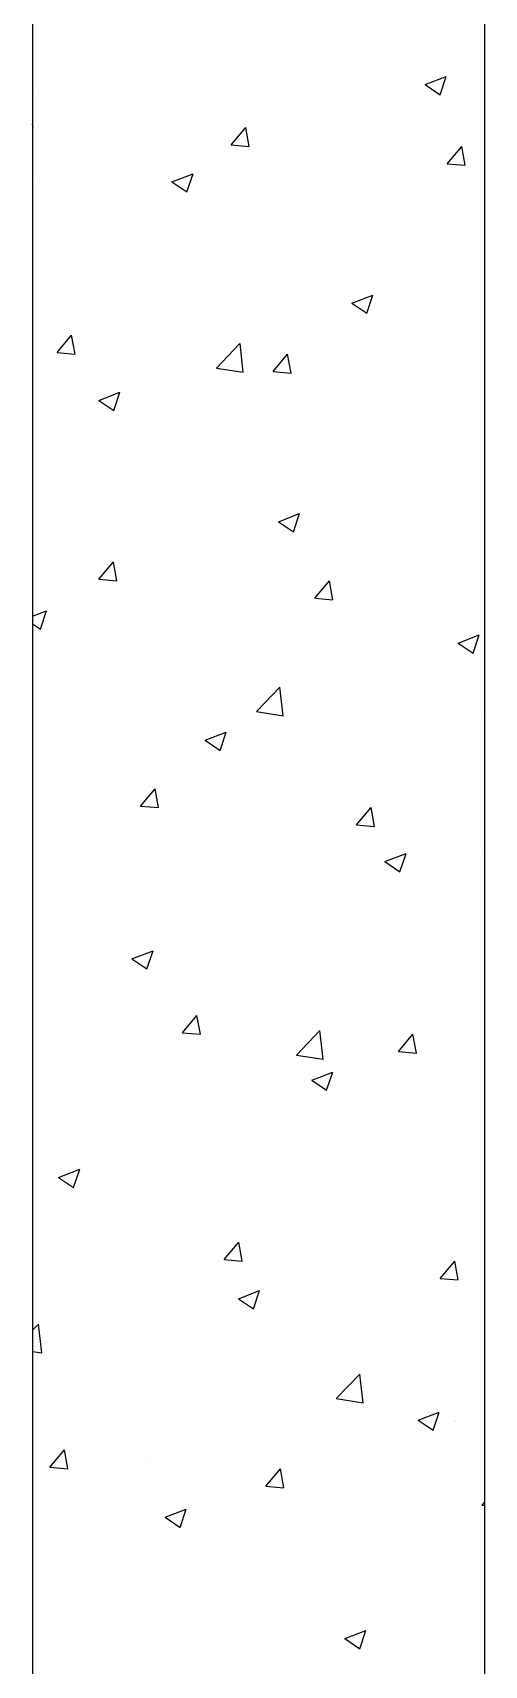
# Model space of a CAD drawing. Header units: millimetres. Extents: x 331487 to 517269, y 198509 to 399936.
# Drawn here: x 442729 to 442879, y 317495 to 318036 of the extents above; entities that cross this region are included whole.
import ezdxf

# ---------------------------------------------------------------- set-up
doc = ezdxf.new("R2010")
doc.units = ezdxf.units.MM
doc.header["$MEASUREMENT"] = 0
doc.layers.add('COLUMN', color=6, linetype='Continuous')

msp = doc.modelspace()

# ---------------------------------------------------------------- linework, layer by layer
at = {"layer": 'COLUMN'}
for p, q in [((442729.35, 319248.51), (442729.35, 316888.73)), ((442879.35, 319248.51), (442879.35, 316888.73))]:
    msp.add_line(p, q, dxfattribs=at)
at = {"layer": 'COLUMN', "color": 2, "linetype": 'Continuous'}
for p, q in [((442836.23, 318035.09), (442836.23, 318035.09)), ((442757.09, 318030.33), (442757.09, 318030.33)), ((442770.53, 318030.47), (442770.53, 318030.47)), ((442784.89, 318028.05), (442784.89, 318028.05)), ((442732.65, 318025.48), (442732.65, 318025.48)), ((442763.71, 318027.63), (442763.71, 318027.63)), ((442817.09, 318025.38), (442817.09, 318025.38)), ((442870.48, 318023.12), (442870.48, 318023.12)), ((442732.95, 318020.55), (442732.95, 318020.55)), ((442859.64, 318019.12), (442866.65, 318021.81)), ((442859.64, 318019.12), (442864.62, 318015.77)), ((442864.62, 318015.77), (442866.64, 318021.81)), ((442731.41, 318016.46), (442731.41, 318016.46)), ((442784.8, 318014.2), (442784.8, 318014.2)), ((442838.18, 318011.95), (442838.18, 318011.95)), ((442870.28, 318007.62), (442870.28, 318007.62)), ((442729.56, 318004.9), (442729.35, 318006.04)), ((442729.35, 318004.93), (442729.56, 318004.91)), ((442795.31, 317999.16), (442800.13, 318004.9)), ((442801.28, 317998.63), (442800.13, 318004.89)), ((442832.41, 318002.63), (442832.41, 318002.63)), ((442835.02, 318001.8), (442835.02, 318001.8)), ((442853.6, 318005.34), (442853.6, 318005.34)), ((442795.31, 317999.16), (442801.29, 317998.63)), ((442807.37, 317999.34), (442807.37, 317999.34)), ((442867.03, 317992.88), (442871.85, 317998.63)), ((442873.01, 317992.35), (442871.85, 317998.62)), ((442744.22, 317991.02), (442744.22, 317991.02)), ((442783.67, 317994.76), (442783.67, 317994.76)), ((442795.28, 317995.33), (442795.28, 317995.33)), ((442867.03, 317992.88), (442873.01, 317992.36)), ((442731.74, 317987.26), (442731.74, 317987.26)), ((442736.96, 317985.32), (442736.96, 317985.32)), ((442775.62, 317986.87), (442782.62, 317989.56)), ((442775.62, 317986.87), (442780.6, 317983.52)), ((442780.59, 317983.51), (442782.62, 317989.56)), ((442743.82, 317976.8), (442743.82, 317976.8)), ((442797.2, 317974.55), (442797.2, 317974.55)), ((442833.8, 317968.51), (442833.8, 317968.51)), ((442850.58, 317972.29), (442850.58, 317972.29)), ((442806.1, 317963.19), (442806.1, 317963.19)), ((442843.97, 317968.18), (442843.97, 317968.18)), ((442781.07, 317959.9), (442781.07, 317959.9)), ((442782.46, 317961.47), (442782.46, 317961.47)), ((442730.52, 317953.97), (442730.52, 317953.97)), ((442835.31, 317946.61), (442842.31, 317949.3)), ((442840.28, 317943.25), (442842.31, 317949.3)), ((442835.31, 317946.61), (442840.29, 317943.25)), ((442849.47, 317945.67), (442849.47, 317945.67)), ((442737.46, 317930.21), (442742.28, 317935.96)), ((442743.43, 317929.68), (442742.28, 317935.95)), ((442790.41, 317925.07), (442798.2, 317933.18)), ((442791.15, 317935.66), (442791.15, 317935.66)), ((442799.31, 317923.69), (442798.21, 317933.19)), ((442832.59, 317935.22), (442832.59, 317935.22)), ((442732.83, 317925.65), (442732.83, 317925.65)), ((442737.46, 317930.21), (442743.43, 317929.69)), ((442781.24, 317928.18), (442781.24, 317928.18)), ((442790.42, 317925.07), (442799.31, 317923.69)), ((442809.18, 317923.94), (442814, 317929.68)), ((442815.16, 317923.41), (442814, 317929.68)), ((442817.67, 317928.74), (442817.67, 317928.74)), ((442754.76, 317920.46), (442754.76, 317920.46)), ((442777.73, 317923.45), (442777.73, 317923.45)), ((442779.79, 317923.75), (442779.79, 317923.75)), ((442809.18, 317923.94), (442815.16, 317923.41)), ((442831.11, 317921.19), (442831.11, 317921.19)), ((442873.43, 317923.72), (442873.43, 317923.72)), ((442751.29, 317914.36), (442758.29, 317917.04)), ((442751.29, 317914.36), (442756.27, 317911)), ((442756.26, 317911), (442758.29, 317917.04)), ((442745.43, 317912.27), (442745.43, 317912.27)), ((442798.81, 317910.01), (442798.81, 317910.01)), ((442815.11, 317913.71), (442815.11, 317913.71)), ((442756.79, 317903.7), (442756.79, 317903.7)), ((442852.19, 317907.76), (442852.19, 317907.76)), ((442831.37, 317901.93), (442831.37, 317901.93)), ((442780.03, 317894.89), (442780.03, 317894.89)), ((442854.52, 317897.61), (442854.52, 317897.61)), ((442791.36, 317889.3), (442791.36, 317889.3)), ((442753.49, 317884.31), (442753.49, 317884.31)), ((442810.98, 317874.09), (442817.98, 317876.78)), ((442815.95, 317870.74), (442817.98, 317876.78)), ((442853.3, 317878.71), (442853.3, 317878.71)), ((442757.83, 317872.62), (442757.83, 317872.62)), ((442810.98, 317874.09), (442815.96, 317870.74)), ((442794.98, 317868.7), (442794.98, 317868.7)), ((442811.21, 317870.36), (442811.21, 317870.36)), ((442830.15, 317868.64), (442830.15, 317868.64)), ((442864.59, 317868.11), (442864.59, 317868.11)), ((442751.33, 317854.99), (442756.15, 317860.74)), ((442757.31, 317854.46), (442756.15, 317860.73)), ((442778.81, 317861.6), (442778.81, 317861.6)), ((442853.24, 317861.47), (442853.24, 317861.47)), ((442736.67, 317858.69), (442736.67, 317858.69)), ((442751.33, 317854.99), (442757.31, 317854.47)), ((442828.21, 317858.17), (442828.21, 317858.17)), ((442765.05, 317849.86), (442765.05, 317849.86)), ((442823.06, 317848.72), (442827.88, 317854.46)), ((442829.03, 317848.19), (442827.88, 317854.46)), ((442729.35, 317842.76), (442733.96, 317844.53)), ((442731.93, 317838.48), (442733.96, 317844.53)), ((442823.06, 317848.72), (442829.04, 317848.19)), ((442729.35, 317840.23), (442731.93, 317838.49)), ((442828.94, 317835.35), (442828.94, 317835.35)), ((442870.67, 317833.83), (442877.67, 317836.52)), ((442870.67, 317833.83), (442875.65, 317830.48)), ((442875.64, 317830.48), (442877.67, 317836.52)), ((442777.59, 317828.31), (442777.59, 317828.31)), ((442864.81, 317827.01), (442864.81, 317827.01)), ((442738.36, 317821.52), (442738.36, 317821.52)), ((442791.74, 317819.26), (442791.74, 317819.26)), ((442801.9, 317818.73), (442801.9, 317818.73)), ((442803.67, 317811.1), (442811.46, 317819.22)), ((442812.57, 317809.73), (442811.47, 317819.23)), ((442826.94, 317822.02), (442826.94, 317822.02)), ((442845.12, 317817.01), (442845.12, 317817.01)), ((442849.17, 317819.05), (442849.17, 317819.05)), ((442738.75, 317810.41), (442738.75, 317810.41)), ((442759.44, 317808.08), (442759.44, 317808.08)), ((442790.86, 317809.03), (442790.86, 317809.03)), ((442803.68, 317811.11), (442812.57, 317809.73)), ((442878.23, 317808.46), (442878.23, 317808.46)), ((442786.65, 317801.58), (442793.65, 317804.27)), ((442786.65, 317801.58), (442791.62, 317798.22)), ((442791.62, 317798.22), (442793.65, 317804.27)), ((442812.82, 317805.83), (442812.82, 317805.83)), ((442827.72, 317802.06), (442827.72, 317802.06)), ((442866.21, 317803.57), (442866.21, 317803.57)), ((442732.54, 317799.02), (442732.54, 317799.02)), ((442776.38, 317795.02), (442776.38, 317795.02)), ((442873.14, 317797.09), (442873.14, 317797.09)), ((442765.21, 317779.77), (442770.03, 317785.52)), ((442771.18, 317779.24), (442770.03, 317785.51)), ((442814.82, 317787.08), (442814.82, 317787.08)), ((442838.5, 317787.57), (442838.5, 317787.57)), ((442765.21, 317779.77), (442771.18, 317779.25)), ((442775.6, 317779.29), (442775.6, 317779.29)), ((442800.63, 317782.58), (442800.63, 317782.58)), ((442836.93, 317773.5), (442841.75, 317779.24)), ((442842.91, 317772.97), (442841.75, 317779.24)), ((442756.5, 317777.07), (442756.5, 317777.07)), ((442836.93, 317773.5), (442842.91, 317772.97)), ((442877.02, 317775.17), (442877.02, 317775.17)), ((442771.84, 317768.43), (442771.84, 317768.43)), ((442826.51, 317768.77), (442826.51, 317768.77)), ((442825.23, 317766.18), (442825.23, 317766.18)), ((442846.34, 317761.32), (442853.34, 317764.01)), ((442851.31, 317757.96), (442853.34, 317764)), ((442878.61, 317763.92), (442878.61, 317763.92)), ((442775.16, 317761.73), (442775.16, 317761.73)), ((442846.34, 317761.32), (442851.31, 317757.96)), ((442853.01, 317752.08), (442853.01, 317752.08)), ((442875.35, 317756.44), (442875.35, 317756.44)), ((442812.2, 317748.13), (442812.2, 317748.13)), ((442774.32, 317743.14), (442774.32, 317743.14)), ((442794.69, 317742.07), (442794.69, 317742.07)), ((442875.8, 317741.89), (442875.8, 317741.89)), ((442749.29, 317739.85), (442749.29, 317739.85)), ((442825.29, 317735.48), (442825.29, 317735.48)), ((442736.37, 317732.06), (442736.37, 317732.06)), ((442762.32, 317729.06), (442769.32, 317731.75)), ((442767.29, 317725.71), (442769.32, 317731.75)), ((442762.32, 317729.06), (442767.29, 317725.71)), ((442773.95, 317728.44), (442773.95, 317728.44)), ((442874.08, 317720.3), (442874.08, 317720.3)), ((442752.37, 317717.33), (442752.37, 317717.33)), ((442805.75, 317715.08), (442805.75, 317715.08)), ((442849.04, 317717), (442849.04, 317717)), ((442779.08, 317704.55), (442783.9, 317710.3)), ((442785.06, 317704.02), (442783.9, 317710.29)), ((442785.89, 317708.69), (442785.89, 317708.69)), ((442859.13, 317712.82), (442859.13, 317712.82)), ((442874.58, 317708.6), (442874.58, 317708.6)), ((442748.02, 317703.7), (442748.02, 317703.7)), ((442773.46, 317703.9), (442773.46, 317703.9)), ((442779.08, 317704.55), (442785.06, 317704.03)), ((442816.93, 317697.14), (442824.72, 317705.26)), ((442825.83, 317695.76), (442824.72, 317705.26)), ((442850.81, 317698.28), (442855.63, 317704.02)), ((442856.78, 317697.75), (442855.63, 317704.02)), ((442824.07, 317702.19), (442824.07, 317702.19)), ((442826.84, 317701.64), (442826.84, 317701.64)), ((442850.81, 317698.28), (442856.79, 317697.76)), ((442772.73, 317695.15), (442772.73, 317695.15)), ((442816.93, 317697.14), (442825.83, 317695.76)), ((442848.88, 317692.42), (442848.88, 317692.42)), ((442822.01, 317688.8), (442829.01, 317691.49)), ((442822.01, 317688.8), (442826.98, 317685.45)), ((442826.98, 317685.45), (442829.01, 317691.49)), ((442790.56, 317682.41), (442790.56, 317682.41)), ((442822.74, 317677.56), (442822.74, 317677.56)), ((442847.77, 317680.86), (442847.77, 317680.86)), ((442732.24, 317672.4), (442732.24, 317672.4)), ((442872.84, 317670.46), (442872.84, 317670.46)), ((442873.37, 317675.31), (442873.37, 317675.31)), ((442732.48, 317666.5), (442732.48, 317666.5)), ((442759.58, 317669.25), (442759.58, 317669.25)), ((442822.86, 317668.9), (442822.86, 317668.9)), ((442771.51, 317661.86), (442771.51, 317661.86)), ((442785.86, 317664.24), (442785.86, 317664.24)), ((442814.52, 317660.45), (442814.52, 317660.45)), ((442839.24, 317661.99), (442839.24, 317661.99)), ((442737.99, 317656.55), (442744.99, 317659.24)), ((442737.99, 317656.55), (442742.96, 317653.19)), ((442742.96, 317653.19), (442744.99, 317659.24)), ((442756.2, 317650.44), (442756.2, 317650.44)), ((442859.34, 317646.4), (442859.34, 317646.4)), ((442796.43, 317638.12), (442796.43, 317638.12)), ((442821.46, 317641.42), (442821.46, 317641.42)), ((442872.15, 317642.02), (442872.15, 317642.02)), ((442792.96, 317629.33), (442797.78, 317635.08)), ((442798.93, 317628.81), (442797.78, 317635.07)), ((442821.64, 317635.62), (442821.64, 317635.62)), ((442733.27, 317629.81), (442733.27, 317629.81)), ((442770.3, 317628.57), (442770.3, 317628.57)), ((442792.96, 317629.33), (442798.93, 317628.81)), ((442864.68, 317623.06), (442869.5, 317628.8)), ((442870.66, 317622.53), (442869.5, 317628.8)), ((442852.71, 317625.45), (442852.71, 317625.45)), ((442864.68, 317623.06), (442870.66, 317622.54)), ((442797.68, 317616.29), (442804.68, 317618.98)), ((442797.68, 317616.29), (442802.65, 317612.93)), ((442802.65, 317612.93), (442804.68, 317618.97)), ((442766.38, 317613.15), (442766.38, 317613.15)), ((442794.39, 317615.44), (442794.39, 317615.44)), ((442819.77, 317610.89), (442819.77, 317610.89)), ((442729.35, 317605.86), (442731.25, 317607.84)), ((442732.36, 317598.35), (442731.26, 317607.85)), ((442736.08, 317605.43), (442736.08, 317605.43)), ((442833.03, 317606.96), (442833.03, 317606.96)), ((442870.94, 317608.73), (442870.94, 317608.73)), ((442873.15, 317608.63), (442873.15, 317608.63)), ((442734.09, 317601.97), (442734.09, 317601.97)), ((442795.16, 317601.97), (442795.16, 317601.97)), ((442820.43, 317602.33), (442820.43, 317602.33)), ((442729.35, 317598.82), (442732.36, 317598.35)), ((442769.08, 317595.28), (442769.08, 317595.28)), ((442770.12, 317598.68), (442770.12, 317598.68)), ((442787.47, 317599.71), (442787.47, 317599.71)), ((442840.85, 317597.46), (442840.85, 317597.46)), ((442830.19, 317583.17), (442837.98, 317591.29)), ((442839.09, 317581.8), (442837.98, 317591.3)), ((442830.19, 317583.18), (442839.09, 317581.8)), ((442857.37, 317576.03), (442864.37, 317578.71)), ((442862.34, 317572.67), (442864.37, 317578.71)), ((442857.37, 317576.03), (442862.34, 317572.67)), ((442869.72, 317575.44), (442869.72, 317575.44)), ((442869.88, 317575.83), (442869.88, 317575.83)), ((442806.72, 317567.52), (442806.72, 317567.52)), ((442819.21, 317569.04), (442819.21, 317569.04)), ((442735.11, 317560.39), (442739.93, 317566.14)), ((442741.08, 317559.86), (442739.93, 317566.13)), ((442746.49, 317562.31), (442746.49, 317562.31)), ((442768.85, 317562.53), (442768.85, 317562.53)), ((442848.58, 317565.79), (442848.58, 317565.79)), ((442735.11, 317560.39), (442741.08, 317559.87)), ((442743.82, 317559.24), (442743.82, 317559.24)), ((442767.87, 317562), (442767.87, 317562)), ((442799.87, 317560.06), (442799.87, 317560.06)), ((442806.83, 317554.12), (442811.65, 317559.86)), ((442812.81, 317553.59), (442811.65, 317559.85)), ((442853.25, 317557.8), (442853.25, 317557.8)), ((442790.27, 317555.78), (442790.27, 317555.78)), ((442806.83, 317554.12), (442812.81, 317553.59)), ((442773.35, 317543.77), (442780.35, 317546.46)), ((442778.32, 317540.42), (442780.34, 317546.46)), ((442878.56, 317547.84), (442879.35, 317548.78)), ((442878.56, 317547.84), (442879.35, 317547.77)), ((442731.95, 317545.77), (442731.95, 317545.77)), ((442773.35, 317543.77), (442778.32, 317540.42)), ((442868.5, 317542.15), (442868.5, 317542.15)), ((442872.55, 317543.83), (442872.55, 317543.83)), ((442817.99, 317535.75), (442817.99, 317535.75)), ((442843.57, 317536.39), (442843.57, 317536.39)), ((442868.6, 317539.69), (442868.6, 317539.69)), ((442814.23, 317533.82), (442814.23, 317533.82)), ((442766.65, 317528.71), (442766.65, 317528.71)), ((442780.42, 317528.08), (442780.42, 317528.08)), ((442742.54, 317523.09), (442742.54, 317523.09)), ((442755.91, 317523.81), (442755.91, 317523.81)), ((442780.4, 317508.96), (442780.4, 317508.96)), ((442867.29, 317508.86), (442867.29, 317508.86)), ((442833.04, 317503.51), (442840.04, 317506.2)), ((442833.04, 317503.51), (442838.01, 317500.16)), ((442833.78, 317506.7), (442833.78, 317506.7)), ((442838.01, 317500.15), (442840.04, 317506.2)), ((442748.1, 317497.78), (442748.1, 317497.78)), ((442816.78, 317502.46), (442816.78, 317502.46)), ((442842.3, 317500.25), (442842.3, 317500.25)), ((442852.42, 317498.82), (442852.42, 317498.82)), ((442765.43, 317495.42), (442765.43, 317495.42)), ((442801.48, 317495.53), (442801.48, 317495.53)), ((442817.26, 317496.95), (442817.26, 317496.95))]:
    msp.add_line(p, q, dxfattribs=at)

doc.saveas('drawing.dxf')
